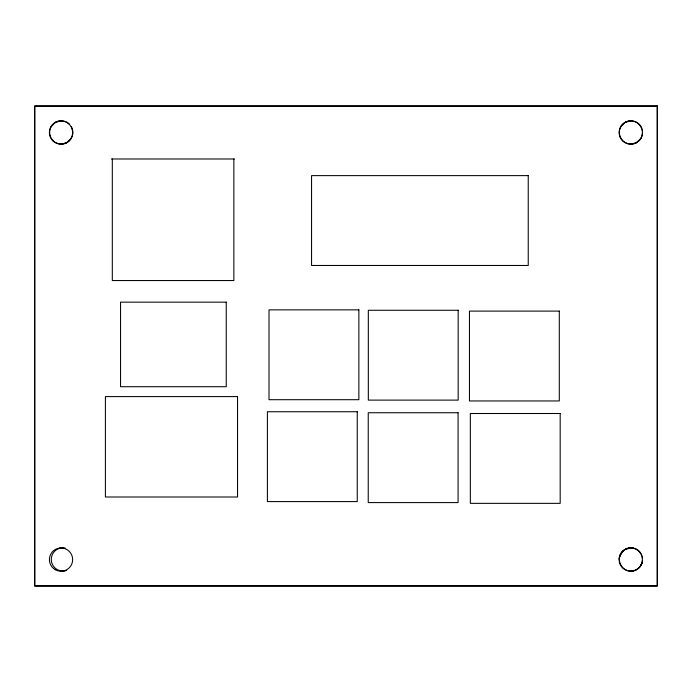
<?xml version="1.0" encoding="UTF-8"?>
<svg xmlns="http://www.w3.org/2000/svg" width="692" height="692" viewBox="0 0 692 692"><rect width="100%" height="100%" fill="white"/><g stroke="black" fill="none" stroke-linecap="round" stroke-linejoin="round"><path stroke-width="1.04" d="M619.141 558.972C619.591 551.688 626.917 546.369 633.984 548.202A11.626 11.626 0 0 0 619.591 557.086A11.626 11.626 0 0 0 629.288 570.943A11.626 11.626 0 0 0 642.557 560.442M642.202 562.44C640.731 567.691 635.585 571.428 630.135 571.203M640.498 565.935L641.804 563.202M622.757 551.213L619.747 556.429M50.957 126.748L55.438 122.337L61.251 120.78M61.026 144.195L66.839 142.638L71.319 138.218M620.681 126.748L625.161 122.337L630.974 120.78M630.749 144.195L636.562 142.638L641.043 138.218M65.152 548.029A11.626 11.626 0 0 0 51.286 560.2A11.626 11.626 0 0 0 66.631 570.442L60.619 570.839M625.481 549.232A11.626 11.626 0 0 1 642.358 560.217A11.626 11.626 0 0 1 624.409 569.343A11.626 11.626 0 0 1 625.481 549.232L631.372 547.986M59.149 548.427L61.026 547.969L64.036 548.367M61.277 548.003L62.124 547.83M61.026 571.22L64.036 570.831M630.974 571.064L633.984 570.666M111.412 158.987L234.424 158.987M233.861 158.987L233.861 280.545L112.312 280.545L112.312 158.987M71.319 126.593A11.626 11.626 0 0 1 64.261 143.633A11.626 11.626 0 0 1 49.625 132.406A11.626 11.626 0 0 1 64.261 121.169M65.221 121.481A11.626 11.626 0 0 1 69.468 124.179M634.953 548.505A11.626 11.626 0 0 1 636.787 549.361M637.643 549.906A11.626 11.626 0 0 1 640.498 552.77M641.043 553.617A11.626 11.626 0 0 1 641.899 555.46M642.202 556.429A11.626 11.626 0 0 1 642.557 558.427M642.557 133.418A11.626 11.626 0 0 1 629.288 143.91A11.626 11.626 0 0 1 619.591 130.053A11.626 11.626 0 0 1 633.984 121.169M634.953 121.481A11.626 11.626 0 0 1 641.899 128.427M642.202 129.395A11.626 11.626 0 0 1 642.557 131.394M657.4 105.98L34.825 105.98L34.825 585.856L657.4 585.856L657.4 105.98M657.175 106.144L34.6 106.144L34.6 586.02L657.175 586.02L657.175 106.144M528.238 175.621L311.556 175.621L311.556 265.469L528.238 265.469L528.238 175.621M226.249 302.153L120.546 302.153L120.546 386.707L226.249 386.707L226.249 302.153M358.863 309.86L269.015 309.86L269.015 399.699L358.863 399.699L358.863 309.86M458.173 310.267L368.326 310.267L368.326 400.114L458.173 400.114L458.173 310.267M559.292 311.106L469.453 311.106L469.453 400.953L559.292 400.953L559.292 311.106M237.538 396.594L105.409 396.594L105.409 497.003L237.538 497.003L237.538 396.594M357.254 411.74L267.406 411.74L267.406 501.588L357.254 501.588L357.254 411.74M458.087 412.743L368.239 412.743L368.239 502.591L458.087 502.591L458.087 412.743M560.183 413.505L470.335 413.505L470.335 503.352L560.183 503.352L560.183 413.505M55.213 569.663A11.626 11.626 0 0 0 72.651 559.594A11.626 11.626 0 0 0 55.213 549.526A11.626 11.626 0 0 0 55.213 569.663M622.532 140.787A11.626 11.626 0 0 0 641.986 135.571A11.626 11.626 0 0 0 627.739 121.334A11.626 11.626 0 0 0 622.532 140.787M52.8 140.787A11.626 11.626 0 0 0 72.253 135.571A11.626 11.626 0 0 0 58.016 121.334A11.626 11.626 0 0 0 52.8 140.787"/></g></svg>
